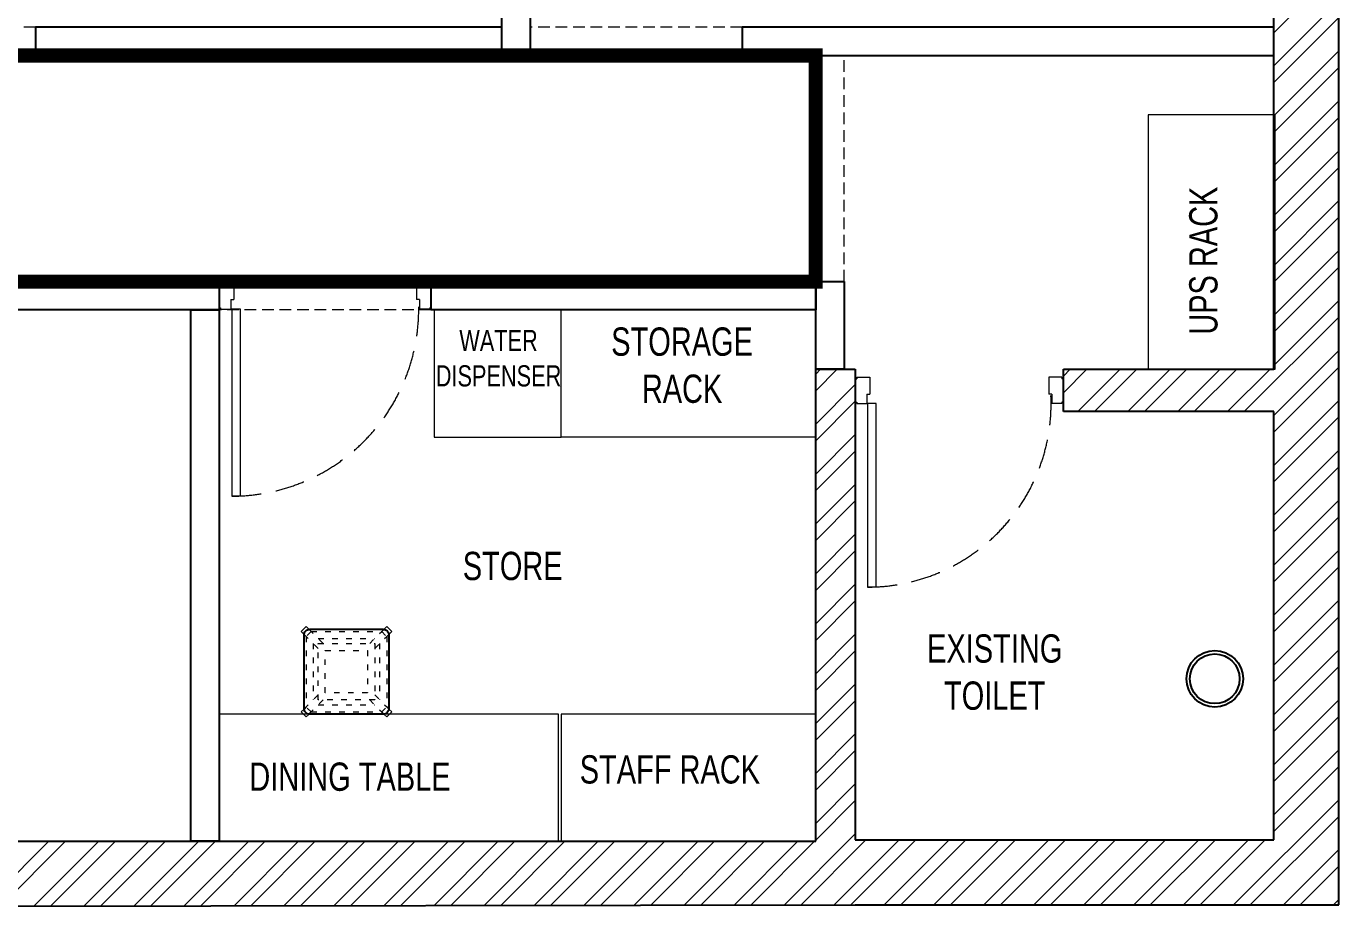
# Model space of a CAD drawing. Header units: feet. Extents: x 8814516 to 8843247, y -5932511 to -5925706.
# Drawn here: x 8838605 to 8843247, y -5930621 to -5927503 of the extents above; entities that cross this region are included whole.
import ezdxf

# ---------------------------------------------------------------- set-up
doc = ezdxf.new("R2010")
doc.units = ezdxf.units.FT
doc.header["$LTSCALE"] = 33
doc.header["$MEASUREMENT"] = 0
for name, pattern in [('a_p6_plan_L18$0$HIDDEN', [0.375, 0.25, -0.125]), ('ACAD_ISO03W100', [30, 12, -18]), ('HIDDEN2', [4.7625, 3.175, -1.5875])]:
    doc.linetypes.add(name, pattern=pattern)
doc.layers.add('A-WALL', color=1, linetype='Continuous')
doc.layers.add('LAMINATE FINISH', color=80, linetype='Continuous')
for name, color, linetype, lineweight in [('A-WALL HATCH', 251, 'Continuous', 0), ('Door', 2, 'Continuous', 13), ('LENS-CURTAIN', 5, 'a_p6_plan_L18$0$HIDDEN', 9), ('LENS-DIM', 252, 'Continuous', 5), ('LENS-DOOR', 34, 'Continuous', 20), ('LENS-PARTITION', 21, 'Continuous', 25), ('LENS-TEXT', 31, 'Continuous', 5), ('LENS_PARTITION', 21, 'Continuous', 25), ('LENS_TEXT', 31, 'Continuous', 5), ('LK-FF&E WALL', 1, 'Continuous', 9), ('LK-TILES FINISH', 251, 'Continuous', 5), ('LN-ELEVATION-1', 81, 'Continuous', 25), ('LN-ELEVATION-3', 125, 'Continuous', 18), ('LN-ELEVATION-5', 167, 'Continuous', 5), ('TEXT', 1, 'Continuous', 0)]:
    doc.layers.add(name, color=color, linetype=linetype, lineweight=lineweight)
doc.styles.add('LK TXT', font='GILC____.TTF', dxfattribs={"height": 100})
doc.styles.get("Standard").update_dxf_attribs({"font": 'GILC____.TTF'})

# ---------------------------------------------------------------- blocks, each defined once
blk = doc.blocks.new('*U40')
at = {"layer": 'LENS-DOOR'}
for p, q in [((548121.7, 1779235.3), (548121.7, 1778573.8)), ((548121.7, 1779235.3), (548153, 1779235.3)), ((548153, 1778573.8), (548153, 1779235.3)), ((547447.3, 1778568.6), (547452.5, 1778568.6)), ((547447.3, 1778484.1), (547447.3, 1778568.6)), ((547452.5, 1778573.8), (547488.9, 1778573.8)), ((547452.5, 1778568.6), (547452.5, 1778573.8)), ((547488.9, 1778539.9), (547488.9, 1778573.8)), ((548121.7, 1778573.8), (548153, 1778573.8)), ((548192.1, 1778573.8), (548155.6, 1778573.8)), ((548155.6, 1778539.9), (548155.6, 1778573.8)), ((548192.1, 1778568.6), (548192.1, 1778573.8)), ((548197.3, 1778568.6), (548192.1, 1778568.6)), ((548197.3, 1778484.1), (548197.3, 1778568.6)), ((547488.9, 1778539.9), (547499.3, 1778539.9)), ((547499.3, 1778478.9), (547499.3, 1778539.9)), ((548145.2, 1778478.9), (548145.2, 1778539.9)), ((548155.6, 1778539.9), (548145.2, 1778539.9)), ((547447.3, 1778484.1), (547452.5, 1778484.1)), ((547452.5, 1778478.9), (547452.5, 1778484.1)), ((547452.5, 1778478.9), (547499.3, 1778478.9)), ((548192.1, 1778478.9), (548145.2, 1778478.9)), ((548192.1, 1778478.9), (548192.1, 1778484.1)), ((548197.3, 1778484.1), (548192.1, 1778484.1))]:
    blk.add_line(p, q, dxfattribs=at)
at = {"layer": 'LENS-DOOR', "color": 7, "linetype": 'HIDDEN2'}
blk.add_ellipse((548153, 1778573.8), major_axis=(-661.5, 0), ratio=1, start_param=-1.570791, end_param=0.051209, dxfattribs=at)
blk = doc.blocks.new('Stool')
at = {"layer": 'LN-ELEVATION-1', "ltscale": 0.5}
blk.add_lwpolyline([(-130, 300), (130, 300, -0.414214), (150, 280), (150, 20, -0.414214), (130, 0), (-130, 0, -0.414214), (-150, 20), (-150, 280, -0.414214)], format="xyb", close=True, dxfattribs=at)
at = {"layer": 'LN-ELEVATION-3', "linetype": 'ACAD_ISO03W100', "ltscale": 0.05}
for p, q in [((-82.3, 250), (-124.7, 292.4)), ((-124.7, 292.4), (124.7, 292.4)), ((82.3, 250), (124.7, 292.4)), ((-100, 232.3), (-142.4, 274.7)), ((-142.4, 274.7), (-142.4, 25.3)), ((-117.4, 249.7), (-117.4, 50.3)), ((-99.7, 267.4), (99.7, 267.4)), ((100, 232.3), (142.4, 274.7)), ((117.4, 249.7), (117.4, 50.3)), ((142.4, 274.7), (142.4, 25.3)), ((-100, 67.7), (-142.4, 25.3)), ((-82.3, 50), (-124.7, 7.6)), ((82.3, 50), (124.7, 7.6)), ((100, 67.7), (142.4, 25.3)), ((-124.7, 7.6), (124.7, 7.6)), ((-99.7, 32.6), (99.7, 32.6))]:
    blk.add_line(p, q, dxfattribs=at)
for points in [[(-132.2, 299.9), (-124.7, 292.4), (-142.4, 274.7), (-149.9, 282.2)], [(132.2, 299.9), (124.7, 292.4), (142.4, 274.7), (149.9, 282.2)], [(-132.2, 0.1), (-124.7, 7.6), (-142.4, 25.3), (-149.9, 17.8)], [(132.2, 0.1), (124.7, 7.6), (142.4, 25.3), (149.9, 17.8)]]:
    blk.add_lwpolyline(points, dxfattribs=at)
for points in [[(-100, 250), (100, 250), (100, 50), (-100, 50)], [(-75, 225), (75, 225), (75, 75), (-75, 75)]]:
    blk.add_lwpolyline(points, close=True, dxfattribs=at)
at = {"layer": 'LN-ELEVATION-5', "ltscale": 0.5}
for points in [[(-149.9, 282.2), (-160.1, 292.4), (-142.4, 310.1), (-132.2, 299.9)], [(149.9, 282.2), (160.1, 292.4), (142.4, 310.1), (132.2, 299.9)], [(-149.9, 17.8), (-160.1, 7.6), (-142.4, -10.1), (-132.2, 0.1)], [(149.9, 17.8), (160.1, 7.6), (142.4, -10.1), (132.2, 0.1)]]:
    blk.add_lwpolyline(points, dxfattribs=at)
blk = doc.blocks.new('*U44')
at = {"layer": 'LENS-DOOR'}
for p, q in [((548123.2, 1779222), (548123.2, 1778572.9)), ((548123.2, 1779222), (548153.8, 1779222)), ((548153.8, 1778572.9), (548153.8, 1779222)), ((547461.3, 1778567.8), (547466.4, 1778567.8)), ((547461.3, 1778484.9), (547461.3, 1778567.8)), ((547466.4, 1778572.9), (547502.2, 1778572.9)), ((547466.4, 1778567.8), (547466.4, 1778572.9)), ((547502.2, 1778539.7), (547502.2, 1778572.9)), ((548123.2, 1778572.9), (548153.8, 1778572.9)), ((548192.2, 1778572.9), (548156.4, 1778572.9)), ((548156.4, 1778539.7), (548156.4, 1778572.9)), ((548192.2, 1778567.8), (548192.2, 1778572.9)), ((548197.3, 1778567.8), (548192.2, 1778567.8)), ((548197.3, 1778484.9), (548197.3, 1778567.8)), ((547502.2, 1778539.7), (547512.4, 1778539.7)), ((547512.4, 1778479.8), (547512.4, 1778539.7)), ((548146.2, 1778479.8), (548146.2, 1778539.7)), ((548156.4, 1778539.7), (548146.2, 1778539.7)), ((547461.3, 1778484.9), (547466.4, 1778484.9)), ((547466.4, 1778479.8), (547466.4, 1778484.9)), ((547466.4, 1778479.8), (547512.4, 1778479.8)), ((548192.2, 1778479.8), (548146.2, 1778479.8)), ((548192.2, 1778479.8), (548192.2, 1778484.9)), ((548197.3, 1778484.9), (548192.2, 1778484.9))]:
    blk.add_line(p, q, dxfattribs=at)
at = {"layer": 'LENS-DOOR', "color": 7, "linetype": 'HIDDEN2'}
blk.add_ellipse((548153.8, 1778572.9), major_axis=(-649.1, 0), ratio=1, start_param=-1.570791, end_param=0.051209, dxfattribs=at)
blk = doc.blocks.new('A$C547b97a2')
at = {"layer": 'A-WALL HATCH'}
h = blk.add_hatch(dxfattribs=at)
h.set_pattern_fill('ANSI32', color=256, scale=333)
h.set_pattern_definition([(45, (-3360310.43, 5510283.79), (-88.2999593, 88.2999593), []), (45, (-3360251.56, 5510283.79), (-88.2999593, 88.2999593), [])])
h.paths.add_polyline_path([(7258, 0), (2193, 0), (2193, -245), (7258, -245)])
h.paths.add_polyline_path([(13313, 0), (7668, 0), (7668, -245), (13313, -245)])
h.paths.add_polyline_path([(19393, 0), (13713, 0), (13713, -245), (19393, -245)])
h.paths.add_polyline_path([(25043, 5), (19803, 5), (19803, -245), (25043, -245)])
h.paths.add_polyline_path([(25603, -295), (25373, -295), (25373, -825), (25603, -825)])
h.paths.add_polyline_path([(25603, -1225), (25373, -1225), (25373, -3005), (24629, -3005), (24629, -3155), (25373, -3155), (25373, -4670), (23893, -4670), (23893, -3005), (23753, -3005), (23753, -4675), (19960, -4675), (19960, -4905), (23893, -4900), (25603, -4900), (25603, -3155)])
h.paths.add_polyline_path([(7290, -4745), (1800, -4745), (1800, -4910), (7290, -4910)])
h.paths.add_polyline_path([(13370, -4745), (7690, -4745), (7690, -4905), (13370, -4905)])
h.paths.add_polyline_path([(19540, -4745), (13770, -4745), (13770, -4905), (19540, -4905)])
at = {"layer": 'A-WALL'}
for p, q in [((25603, -3155), (25603, -295)), ((25373, -3005), (25373, -1225)), ((23753, -4675), (23753, -3005)), ((23753, -3005), (23893, -3005)), ((23893, -3005), (23893, -4670)), ((24629, -3155), (24629, -3005)), ((24629, -3005), (25373, -3005)), ((25373, -3155), (24629, -3155)), ((25373, -4670), (25373, -3155)), ((25603, -4900), (25603, -3155)), ((25373, -4670), (25373, -4200)), ((19960, -4675), (23753, -4675)), ((23893, -4670), (25373, -4670)), ((19960, -4905), (23893, -4900)), ((23893, -4900), (25603, -4900))]:
    blk.add_line(p, q, dxfattribs=at)
for radius in [100, 88]:
    blk.add_circle((25164.3, -4100), radius, dxfattribs=at)
at = {"layer": 'Door', "rotation": 180}
blk.add_blockref('*U44', (572090.3, 1775446.4), dxfattribs=at)

msp = doc.modelspace()

# ---------------------------------------------------------------- linework, layer by layer
at = {"layer": 'LAMINATE FINISH', "color": 85, "linetype": 'ACAD_ISO03W100', "ltscale": 0.05, "const_width": 50}
msp.add_lwpolyline([(8840037.1, -5928406), (8839287.1, -5928406)], dxfattribs=at)
at = {"layer": 'LENS-CURTAIN', "ltscale": 5}
for points in [[(8837887.1, -5927606), (8838637.1, -5927606), (8838637.1, -5927506), (8837887.1, -5927506)], [(8840387.1, -5927606), (8841137.1, -5927606), (8841137.1, -5927506), (8840387.1, -5927506)], [(8841397.1, -5927606), (8841397.1, -5928406), (8841497.1, -5928406), (8841497.1, -5927606)], [(8839287.1, -5928406), (8840037.1, -5928406), (8840037.1, -5928506), (8839287.1, -5928506)]]:
    msp.add_lwpolyline(points, close=True, dxfattribs=at)
at = {"layer": 'LENS-PARTITION'}
msp.add_lwpolyline([(8840387.1, -5927606), (8840287.1, -5927606), (8840287.1, -5925956), (8840387.1, -5925956)], close=True, dxfattribs=at)
at = {"layer": 'LENS_PARTITION'}
for points in [[(8838637.1, -5927606), (8840287.1, -5927606), (8840287.1, -5927506), (8838637.1, -5927506)], [(8841137.1, -5927606), (8843017.1, -5927606), (8843017.1, -5927506), (8841137.1, -5927506)], [(8837587.1, -5928406), (8839287.1, -5928406), (8839287.1, -5928506), (8837587.1, -5928506)], [(8840037.1, -5928406), (8841397.1, -5928406), (8841397.1, -5928506), (8840037.1, -5928506)], [(8841497.1, -5928406), (8841497.1, -5928716), (8841397.1, -5928716), (8841397.1, -5928406)], [(8839187.1, -5928506), (8839287.1, -5928506), (8839287.1, -5930386), (8839187.1, -5930386)]]:
    msp.add_lwpolyline(points, close=True, dxfattribs=at)
at = {"layer": 'LK-FF&E WALL'}
for points in [[(8842572.6, -5927816), (8842572.6, -5928716), (8843022.6, -5928716), (8843022.6, -5927816)], [(8840047.1, -5928956), (8840497.1, -5928956), (8840497.1, -5928506), (8840047.1, -5928506)], [(8840497.1, -5928506), (8841397.1, -5928506), (8841397.1, -5928956), (8840497.1, -5928956)], [(8839287.1, -5930386), (8840487.1, -5930386), (8840487.1, -5929936), (8839287.1, -5929936)], [(8841397.1, -5929936), (8840497.1, -5929936), (8840497.1, -5930386), (8841397.1, -5930386)]]:
    msp.add_lwpolyline(points, close=True, dxfattribs=at)
at = {"layer": 'LK-TILES FINISH', "color": 212, "linetype": 'ACAD_ISO03W100', "ltscale": 0.05, "const_width": 50}
msp.add_lwpolyline([(8840037.1, -5928406), (8841397.1, -5928406), (8841397.1, -5927606), (8835387.1, -5927606), (8835387.1, -5928406), (8839287.1, -5928406)], dxfattribs=at)

# ---------------------------------------------------------------- block references
at = {"layer": 'Door', "rotation": 180}
msp.add_blockref('*U40', (9387484.3, -4149929.6), dxfattribs=at)
at = {"layer": 'LENS-DIM', "color": 2}
msp.add_blockref('A$C547b97a2', (8817644.1, -5925711), dxfattribs=at)
at = {"layer": 'LK-FF&E WALL'}
msp.add_blockref('Stool', (8839737.1, -5929936), dxfattribs=at)

# ---------------------------------------------------------------- texts
at = {"layer": 'LENS-TEXT', "color": 0, "linetype": 'Continuous', "ltscale": 3, "insert": (8842768.8, -5928331.9), "char_height": 100, "attachment_point": 5, "rotation": 90, "style": 'LK TXT'}
msp.add_mtext_dynamic_manual_height_columns('UPS RACK', width=1099.487, gutter_width=1, heights=[0], dxfattribs=at)
at = {"layer": 'LENS-TEXT', "color": 0, "linetype": 'Continuous', "ltscale": 3, "attachment_point": 5, "style": 'LK TXT'}
for s, width, gutter_width, insert, char_height in [('WATER \\PDISPENSER', 264.162, 0.75, (8840275.1, -5928677.4), 75), ('STORAGE \\PRACK', 1099.487, 1, (8840924.3, -5928702.2), 100), ('STAFF RACK', 1099.487, 1, (8840881.2, -5930132.2), 100), ('DINING TABLE', 783.964, 1, (8839749.6, -5930158), 100)]:
    msp.add_mtext_dynamic_manual_height_columns(s, width=width, gutter_width=gutter_width, heights=[0], dxfattribs=dict(at, insert=insert, char_height=char_height))
at = {"layer": 'LENS_TEXT', "linetype": 'Continuous', "ltscale": 3, "insert": (8840325.2, -5929412.6), "char_height": 100, "attachment_point": 5}
msp.add_mtext_dynamic_manual_height_columns('STORE', width=930.495, gutter_width=1, heights=[0], dxfattribs=at)
at = {"layer": 'TEXT', "linetype": 'Continuous', "ltscale": 3, "insert": (8842030.2, -5929787.9), "char_height": 100, "attachment_point": 5}
msp.add_mtext_dynamic_manual_height_columns('EXISTING TOILET', width=560.527, gutter_width=1, heights=[0], dxfattribs=at)

doc.saveas('drawing.dxf')
